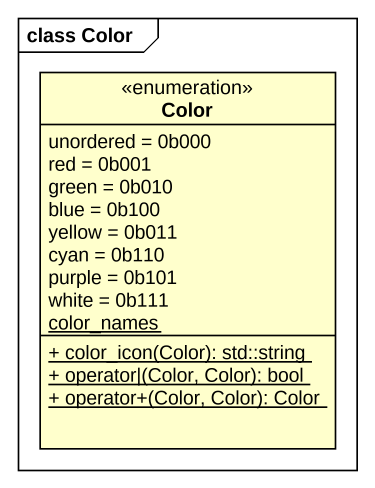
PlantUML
@startuml
mainframe class Color
hide circle
hide empty members
skinparam classAttributeIconSize 0
enum Color {
  unordered = 0b000
  red = 0b001
  green = 0b010
  blue = 0b100
  yellow = 0b011
  cyan = 0b110
  purple = 0b101
  white = 0b111
  {static} color_names
  {static} + color_icon(Color): std::string
  {static} + operator|(Color, Color): bool
  {static} + operator+(Color, Color): Color
}
@enduml
